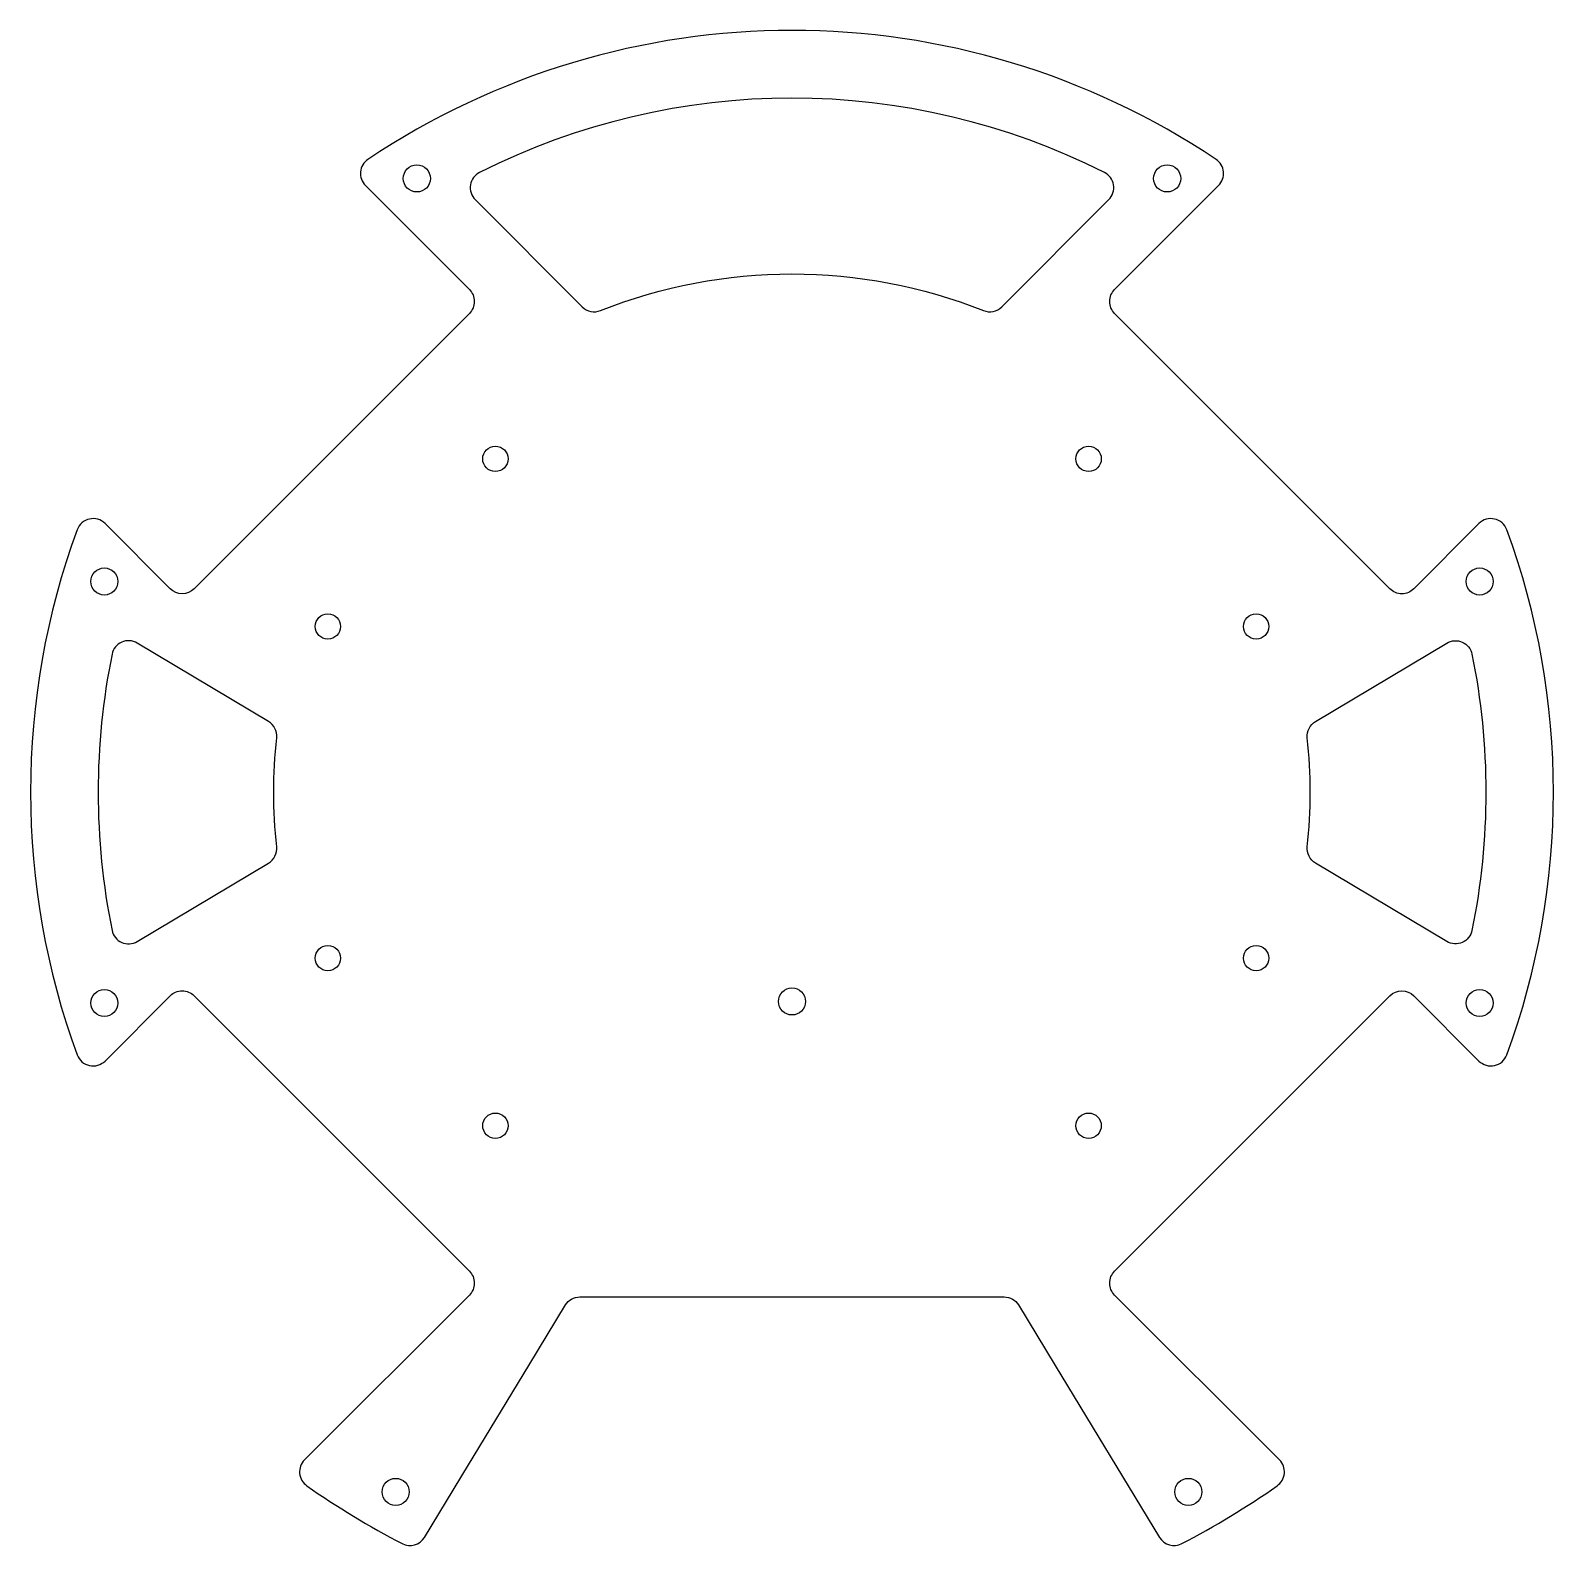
# Model space of a CAD drawing. Header units: millimetres. Extents: x -90 to 90, y -89 to 90.
import ezdxf

# ---------------------------------------------------------------- set-up
doc = ezdxf.new("R2010")
doc.units = ezdxf.units.MM
doc.layers.get('0').update_dxf_attribs({"linetype": 'CONTINUOUS'})

msp = doc.modelspace()

# ---------------------------------------------------------------- linework, layer by layer
for points in [[(57.61, -78.87), (38.13, -59.4, -0.414215), (38.13, -56.57), (70.66, -24.04, -0.414207), (73.49, -24.04), (81.19, -31.75, 0.5477), (84.48, -31.02, 0.17779), (84.48, 31.02, 0.547696), (81.19, 31.75), (73.49, 24.04, -0.414214), (70.66, 24.04), (38.13, 56.57, -0.414214), (38.13, 59.4), (50.42, 71.68, 0.472497), (50.12, 74.76, 0.304181), (-50.12, 74.76, 0.472498), (-50.42, 71.68), (-38.13, 59.4, -0.414214), (-38.13, 56.57), (-70.66, 24.04, -0.414213), (-73.49, 24.04), (-81.19, 31.75, 0.547696), (-84.48, 31.02, 0.17779), (-84.48, -31.02, 0.547696), (-81.19, -31.75), (-73.49, -24.04, -0.414214), (-70.66, -24.04), (-38.13, -56.57, -0.414214), (-38.13, -59.4), (-57.61, -78.87, 0.466366), (-57.34, -81.93, 0.033018), (-46.06, -88.76, 0.394818), (-43.43, -88.02), (-38.23, -79.45), (-31.1, -67.7), (-26.77, -60.57, -0.262136), (-25.06, -59.61), (25.06, -59.61, -0.262136), (26.77, -60.57), (31.1, -67.7), (43.43, -88.02, 0.394818), (46.06, -88.76, 0.033018), (57.34, -81.93, 0.466365)], [(-37.44, 70.02), (-24.78, 57.36, 0.299442), (-22.62, 56.91, -0.191481), (22.62, 56.91, 0.299443), (24.78, 57.36), (37.44, 70.02, 0.510829), (36.92, 73.22, 0.237891), (-36.92, 73.22, 0.51083)], [(-77.38, 17.63, 0.517069), (-80.36, 16.31, 0.100474), (-80.36, -16.31, 0.517069), (-77.38, -17.63), (-61.87, -8.37, 0.292403), (-60.9, -6.44, -0.052755), (-60.9, 6.44, 0.292403), (-61.87, 8.37)], [(80.36, 16.31, -0.100474), (80.36, -16.31, -0.517069), (77.38, -17.63), (61.87, -8.37, -0.292403), (60.9, -6.44, 0.052755), (60.9, 6.44, -0.292403), (61.87, 8.37), (77.38, 17.63, -0.517069)]]:
    msp.add_lwpolyline(points, format="xyb", close=True)
for centre, radius in [((-44.34, 72.52), 1.6), ((44.34, 72.52), 1.6), ((-35.05, 39.39), 1.5), ((35.05, 39.39), 1.5), ((-81.27, 24.9), 1.6), ((81.27, 24.9), 1.6), ((-54.85, 19.59), 1.5), ((54.85, 19.59), 1.5), ((-54.85, -19.59), 1.5), ((54.85, -19.59), 1.5), ((-81.27, -24.9), 1.6), ((0, -24.71), 1.6), ((81.27, -24.9), 1.6), ((-35.05, -39.39), 1.5), ((35.05, -39.39), 1.5), ((-46.84, -82.65), 1.6), ((46.84, -82.65), 1.6)]:
    msp.add_circle(centre, radius)

doc.saveas('drawing.dxf')
